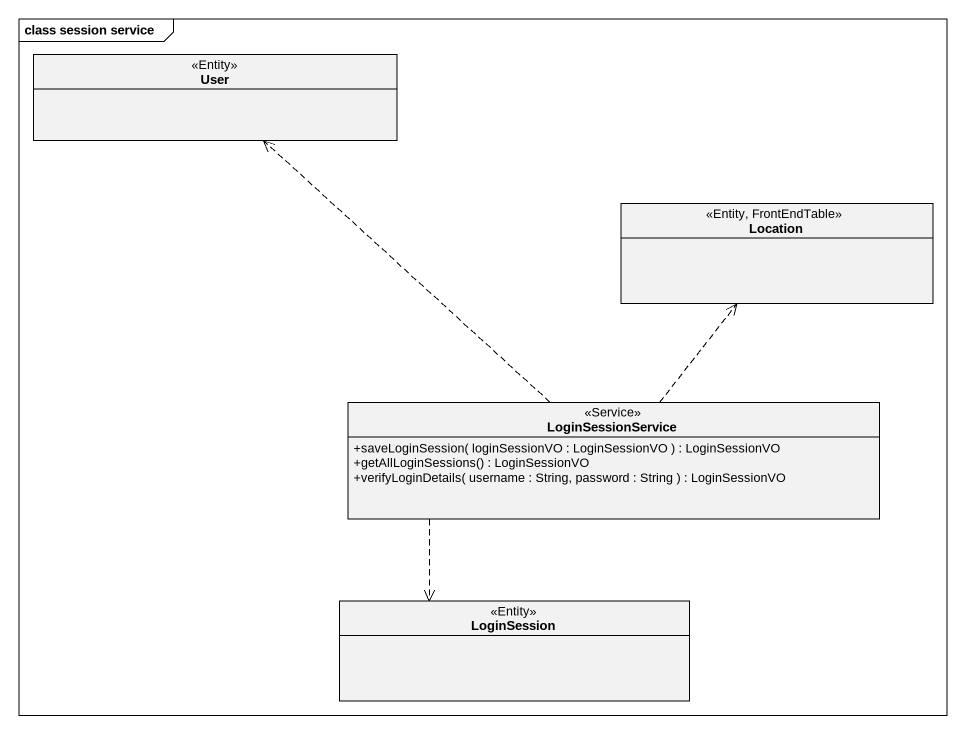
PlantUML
@startuml
mainframe class session service
hide circle
hide empty members
skinparam classAttributeIconSize 0
class User <<Entity>>
class Location <<Entity, FrontEndTable>>
class LoginSessionService <<Service>> {
  +saveLoginSession( loginSessionVO : LoginSessionVO ) : LoginSessionVO
  +getAllLoginSessions() : LoginSessionVO
  +verifyLoginDetails( username : String, password : String ) : LoginSessionVO
}
class LoginSession <<Entity>>
LoginSessionService .up.> User
LoginSessionService .up.> Location
LoginSessionService ..> LoginSession
@enduml
